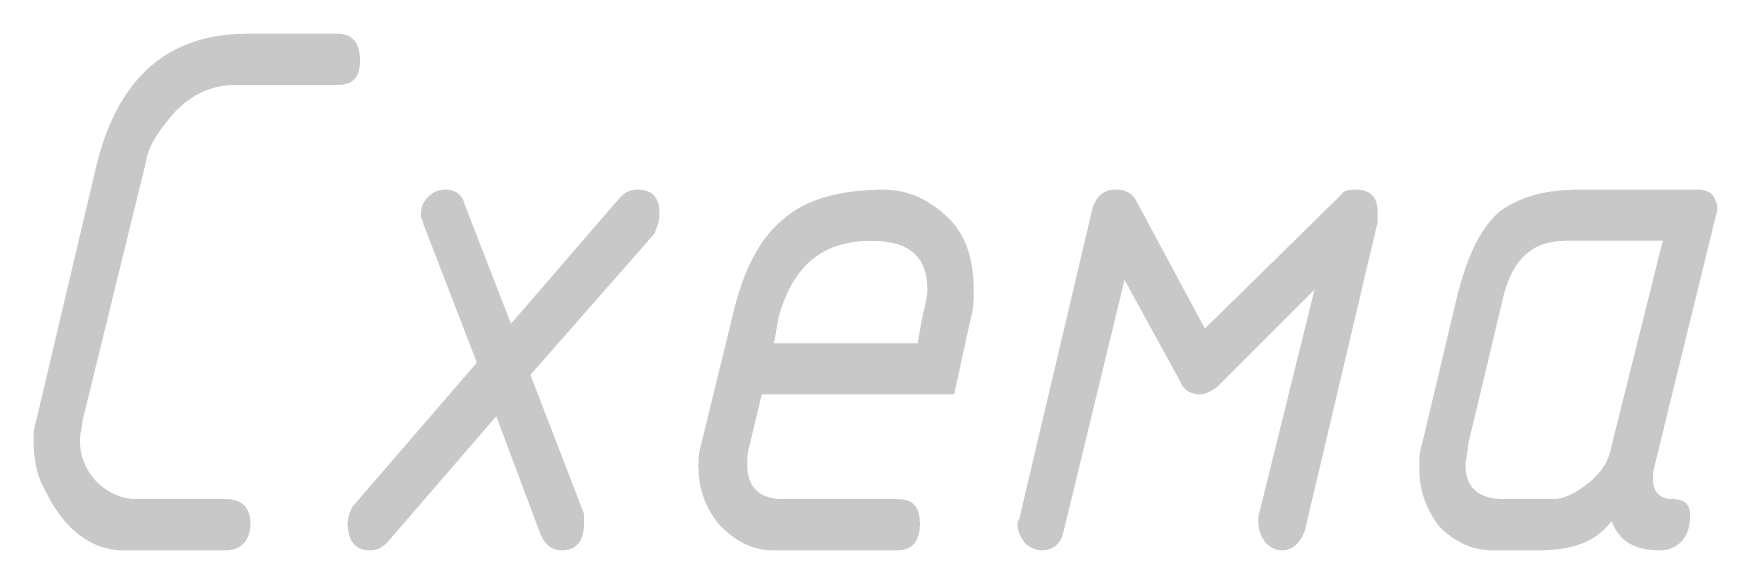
# Model space of a CAD drawing. Header units: millimetres. Extents: x 20 to 415, y 1 to 292.
# Drawn here: x 340.46 to 351.9, y 31.45 to 34.96 of the extents above; entities that cross this region are included whole.
import ezdxf

# ---------------------------------------------------------------- set-up
doc = ezdxf.new("R2010")
doc.units = ezdxf.units.MM
doc.header["$MEASUREMENT"] = 0
doc.layers.get('0').update_dxf_attribs({"linetype": 'CONTINUOUS'})

msp = doc.modelspace()

# ---------------------------------------------------------------- hatches: boundary and pattern name
at = {"true_color": 0x000007}
h = msp.add_hatch(color=0, dxfattribs=at)
h.paths.add_polyline_path([(341.765, 31.802), (341.765, 31.802), (341.777, 31.802), (341.789, 31.801), (341.8, 31.8), (341.812, 31.798), (341.822, 31.795), (341.833, 31.793), (341.842, 31.789), (341.852, 31.785), (341.861, 31.78), (341.869, 31.775), (341.877, 31.769), (341.885, 31.763), (341.892, 31.756), (341.898, 31.748), (341.904, 31.74), (341.909, 31.731), (341.914, 31.721), (341.918, 31.711), (341.922, 31.701), (341.925, 31.689), (341.927, 31.677), (341.929, 31.664), (341.93, 31.651), (341.93, 31.637), (341.93, 31.637), (341.93, 31.622), (341.929, 31.609), (341.927, 31.596), (341.925, 31.583), (341.922, 31.571), (341.918, 31.559), (341.914, 31.548), (341.909, 31.538), (341.904, 31.528), (341.898, 31.519), (341.892, 31.51), (341.885, 31.502), (341.877, 31.495), (341.869, 31.488), (341.861, 31.482), (341.852, 31.476), (341.842, 31.471), (341.833, 31.467), (341.822, 31.463), (341.812, 31.46), (341.8, 31.458), (341.789, 31.456), (341.777, 31.455), (341.765, 31.455), (341.07, 31.455), (341.07, 31.455), (341.043, 31.455), (341.017, 31.457), (340.991, 31.461), (340.965, 31.466), (340.94, 31.472), (340.915, 31.479), (340.89, 31.488), (340.866, 31.499), (340.843, 31.51), (340.819, 31.524), (340.797, 31.538), (340.774, 31.554), (340.752, 31.571), (340.73, 31.59), (340.709, 31.61), (340.689, 31.631), (340.668, 31.654), (340.649, 31.678), (340.629, 31.703), (340.611, 31.73), (340.592, 31.759), (340.574, 31.788), (340.557, 31.819), (340.54, 31.852), (340.54, 31.852), (340.532, 31.866), (340.525, 31.881), (340.518, 31.895), (340.511, 31.91), (340.505, 31.924), (340.499, 31.939), (340.494, 31.953), (340.489, 31.968), (340.485, 31.982), (340.481, 31.996), (340.477, 32.011), (340.474, 32.025), (340.471, 32.04), (340.469, 32.054), (340.466, 32.069), (340.464, 32.083), (340.463, 32.098), (340.461, 32.112), (340.46, 32.127), (340.459, 32.141), (340.458, 32.156), (340.458, 32.17), (340.458, 32.185), (340.458, 32.199), (340.458, 32.205), (340.458, 32.211), (340.458, 32.217), (340.458, 32.223), (340.458, 32.228), (340.458, 32.234), (340.458, 32.239), (340.458, 32.245), (340.458, 32.25), (340.459, 32.255), (340.459, 32.26), (340.46, 32.265), (340.46, 32.271), (340.461, 32.276), (340.462, 32.281), (340.463, 32.286), (340.463, 32.292), (340.465, 32.297), (340.466, 32.302), (340.467, 32.308), (340.469, 32.314), (340.47, 32.319), (340.472, 32.325), (340.474, 32.332), (340.888, 34.085), (340.888, 34.085), (340.907, 34.156), (340.929, 34.224), (340.952, 34.289), (340.978, 34.352), (341.005, 34.411), (341.034, 34.467), (341.065, 34.52), (341.099, 34.57), (341.134, 34.617), (341.171, 34.662), (341.21, 34.703), (341.252, 34.741), (341.295, 34.776), (341.341, 34.809), (341.388, 34.838), (341.438, 34.864), (341.49, 34.887), (341.544, 34.907), (341.6, 34.924), (341.658, 34.938), (341.719, 34.949), (341.782, 34.956), (341.847, 34.961), (341.914, 34.962), (341.914, 34.962), (342.526, 34.962), (342.526, 34.962), (342.538, 34.962), (342.55, 34.961), (342.561, 34.959), (342.571, 34.957), (342.581, 34.954), (342.591, 34.95), (342.6, 34.946), (342.609, 34.941), (342.617, 34.935), (342.624, 34.929), (342.631, 34.922), (342.638, 34.915), (342.644, 34.907), (342.649, 34.898), (342.654, 34.889), (342.658, 34.879), (342.662, 34.869), (342.666, 34.858), (342.668, 34.846), (342.671, 34.834), (342.672, 34.821), (342.674, 34.808), (342.675, 34.795), (342.675, 34.78), (342.675, 34.78), (342.675, 34.766), (342.674, 34.753), (342.672, 34.74), (342.671, 34.728), (342.668, 34.716), (342.666, 34.706), (342.662, 34.696), (342.658, 34.686), (342.654, 34.677), (342.649, 34.669), (342.644, 34.661), (342.638, 34.654), (342.631, 34.648), (342.624, 34.642), (342.617, 34.637), (342.609, 34.632), (342.6, 34.628), (342.591, 34.625), (342.581, 34.622), (342.571, 34.619), (342.561, 34.617), (342.55, 34.616), (342.538, 34.615), (342.526, 34.615), (341.831, 34.615), (341.831, 34.615), (341.808, 34.615), (341.786, 34.613), (341.764, 34.611), (341.741, 34.608), (341.72, 34.604), (341.698, 34.599), (341.676, 34.593), (341.655, 34.587), (341.634, 34.579), (341.613, 34.571), (341.593, 34.561), (341.572, 34.551), (341.552, 34.54), (341.533, 34.527), (341.513, 34.514), (341.494, 34.5), (341.475, 34.485), (341.456, 34.468), (341.438, 34.451), (341.42, 34.433), (341.402, 34.414), (341.385, 34.394), (341.368, 34.372), (341.351, 34.35), (341.351, 34.35), (341.343, 34.34), (341.335, 34.33), (341.327, 34.319), (341.319, 34.309), (341.312, 34.298), (341.305, 34.288), (341.298, 34.277), (341.291, 34.267), (341.285, 34.256), (341.278, 34.246), (341.272, 34.235), (341.266, 34.224), (341.261, 34.213), (341.255, 34.202), (341.25, 34.191), (341.246, 34.18), (341.241, 34.169), (341.237, 34.157), (341.233, 34.146), (341.23, 34.134), (341.226, 34.122), (341.224, 34.11), (341.221, 34.098), (341.219, 34.085), (340.789, 32.332), (340.789, 32.332), (340.788, 32.325), (340.788, 32.319), (340.788, 32.314), (340.787, 32.308), (340.787, 32.302), (340.786, 32.297), (340.785, 32.292), (340.784, 32.286), (340.783, 32.281), (340.782, 32.276), (340.781, 32.271), (340.78, 32.265), (340.779, 32.26), (340.778, 32.255), (340.777, 32.25), (340.776, 32.245), (340.775, 32.239), (340.775, 32.234), (340.774, 32.228), (340.773, 32.223), (340.773, 32.217), (340.772, 32.211), (340.772, 32.205), (340.772, 32.199), (340.772, 32.199), (340.772, 32.185), (340.773, 32.171), (340.774, 32.157), (340.776, 32.143), (340.778, 32.129), (340.781, 32.116), (340.784, 32.102), (340.787, 32.089), (340.791, 32.077), (340.795, 32.064), (340.8, 32.052), (340.805, 32.04), (340.81, 32.028), (340.816, 32.017), (340.822, 32.005), (340.828, 31.995), (340.835, 31.984), (340.842, 31.973), (340.849, 31.963), (340.856, 31.954), (340.864, 31.944), (340.872, 31.935), (340.88, 31.926), (340.888, 31.918), (340.896, 31.91), (340.905, 31.902), (340.914, 31.894), (340.924, 31.886), (340.933, 31.879), (340.943, 31.872), (340.953, 31.865), (340.964, 31.858), (340.974, 31.852), (340.985, 31.846), (340.996, 31.841), (341.008, 31.835), (341.019, 31.83), (341.031, 31.826), (341.043, 31.821), (341.055, 31.817), (341.067, 31.814), (341.079, 31.811), (341.091, 31.808), (341.103, 31.806), (341.115, 31.804), (341.128, 31.803), (341.14, 31.802), (341.153, 31.802)])
h.paths.add_polyline_path([(341.765, 31.802), (341.153, 31.802)])
h.paths.add_polyline_path([(343.833, 32.646), (344.197, 31.703), (344.197, 31.703), (344.197, 31.701), (344.197, 31.698), (344.197, 31.696), (344.197, 31.693), (344.197, 31.691), (344.197, 31.688), (344.197, 31.685), (344.197, 31.682), (344.197, 31.679), (344.197, 31.676), (344.197, 31.673), (344.197, 31.67), (344.197, 31.667), (344.197, 31.664), (344.197, 31.66), (344.197, 31.657), (344.197, 31.654), (344.197, 31.652), (344.197, 31.649), (344.197, 31.646), (344.197, 31.644), (344.197, 31.641), (344.197, 31.639), (344.197, 31.637), (344.197, 31.637), (344.197, 31.622), (344.196, 31.609), (344.195, 31.596), (344.193, 31.583), (344.191, 31.571), (344.188, 31.559), (344.184, 31.548), (344.181, 31.538), (344.176, 31.528), (344.171, 31.519), (344.166, 31.51), (344.16, 31.502), (344.153, 31.495), (344.146, 31.488), (344.139, 31.482), (344.131, 31.476), (344.122, 31.471), (344.113, 31.467), (344.104, 31.463), (344.094, 31.46), (344.083, 31.458), (344.072, 31.456), (344.06, 31.455), (344.048, 31.455), (344.04, 31.455), (344.032, 31.455), (344.024, 31.456), (344.016, 31.457), (344.009, 31.459), (344.002, 31.461), (343.994, 31.463), (343.987, 31.466), (343.981, 31.469), (343.974, 31.473), (343.968, 31.477), (343.961, 31.481), (343.955, 31.486), (343.949, 31.492), (343.943, 31.497), (343.938, 31.504), (343.932, 31.51), (343.927, 31.517), (343.922, 31.525), (343.917, 31.533), (343.912, 31.542), (343.908, 31.551), (343.903, 31.56), (343.899, 31.57), (343.601, 32.365), (342.857, 31.504), (342.857, 31.504), (342.853, 31.5), (342.849, 31.496), (342.844, 31.493), (342.84, 31.489), (342.836, 31.486), (342.832, 31.483), (342.827, 31.48), (342.823, 31.477), (342.819, 31.474), (342.814, 31.471), (342.81, 31.469), (342.805, 31.467), (342.8, 31.465), (342.796, 31.463), (342.791, 31.462), (342.786, 31.46), (342.781, 31.459), (342.775, 31.458), (342.77, 31.457), (342.765, 31.456), (342.759, 31.455), (342.753, 31.455), (342.747, 31.455), (342.741, 31.455), (342.741, 31.455), (342.729, 31.455), (342.717, 31.456), (342.706, 31.458), (342.696, 31.46), (342.685, 31.463), (342.676, 31.467), (342.667, 31.471), (342.658, 31.476), (342.65, 31.482), (342.643, 31.488), (342.636, 31.495), (342.629, 31.502), (342.623, 31.51), (342.618, 31.519), (342.613, 31.528), (342.609, 31.538), (342.605, 31.548), (342.601, 31.559), (342.599, 31.571), (342.596, 31.583), (342.594, 31.596), (342.593, 31.609), (342.592, 31.622), (342.592, 31.637), (342.592, 31.643), (342.592, 31.649), (342.593, 31.654), (342.593, 31.66), (342.594, 31.666), (342.595, 31.671), (342.596, 31.676), (342.597, 31.681), (342.598, 31.686), (342.6, 31.691), (342.601, 31.696), (342.602, 31.701), (342.604, 31.705), (342.606, 31.71), (342.607, 31.714), (342.609, 31.719), (342.611, 31.723), (342.613, 31.727), (342.615, 31.732), (342.617, 31.736), (342.619, 31.74), (342.621, 31.744), (342.623, 31.748), (342.625, 31.752), (343.469, 32.729), (343.105, 33.672), (343.105, 33.672), (343.105, 33.674), (343.105, 33.676), (343.104, 33.678), (343.104, 33.68), (343.103, 33.682), (343.102, 33.684), (343.102, 33.687), (343.101, 33.689), (343.1, 33.691), (343.099, 33.694), (343.098, 33.696), (343.097, 33.699), (343.096, 33.701), (343.095, 33.704), (343.094, 33.707), (343.093, 33.71), (343.092, 33.713), (343.091, 33.716), (343.09, 33.719), (343.09, 33.723), (343.089, 33.726), (343.089, 33.73), (343.089, 33.734), (343.088, 33.738), (343.088, 33.738), (343.089, 33.744), (343.089, 33.75), (343.089, 33.756), (343.09, 33.762), (343.091, 33.767), (343.092, 33.772), (343.093, 33.778), (343.094, 33.783), (343.095, 33.788), (343.097, 33.793), (343.099, 33.797), (343.101, 33.802), (343.103, 33.807), (343.105, 33.811), (343.108, 33.816), (343.111, 33.82), (343.113, 33.824), (343.116, 33.829), (343.12, 33.833), (343.123, 33.837), (343.126, 33.841), (343.13, 33.846), (343.134, 33.85), (343.138, 33.854), (343.142, 33.858), (343.146, 33.862), (343.151, 33.865), (343.155, 33.869), (343.159, 33.872), (343.163, 33.876), (343.167, 33.879), (343.172, 33.881), (343.176, 33.884), (343.181, 33.887), (343.185, 33.889), (343.19, 33.891), (343.195, 33.893), (343.199, 33.895), (343.204, 33.896), (343.209, 33.898), (343.214, 33.899), (343.22, 33.9), (343.225, 33.901), (343.23, 33.902), (343.236, 33.903), (343.242, 33.903), (343.248, 33.903), (343.254, 33.903), (343.254, 33.903), (343.262, 33.903), (343.27, 33.903), (343.278, 33.902), (343.286, 33.901), (343.293, 33.899), (343.3, 33.897), (343.307, 33.895), (343.314, 33.892), (343.321, 33.89), (343.327, 33.886), (343.333, 33.883), (343.339, 33.879), (343.344, 33.874), (343.35, 33.87), (343.355, 33.865), (343.359, 33.859), (343.364, 33.854), (343.368, 33.848), (343.372, 33.841), (343.375, 33.835), (343.379, 33.827), (343.381, 33.82), (343.384, 33.812), (343.386, 33.804), (343.386, 33.804), (343.701, 32.993), (344.445, 33.854), (344.445, 33.854), (344.449, 33.858), (344.454, 33.862), (344.458, 33.865), (344.462, 33.869), (344.466, 33.872), (344.47, 33.876), (344.475, 33.879), (344.479, 33.881), (344.483, 33.884), (344.488, 33.887), (344.492, 33.889), (344.497, 33.891), (344.502, 33.893), (344.506, 33.895), (344.511, 33.896), (344.516, 33.898), (344.521, 33.899), (344.527, 33.9), (344.532, 33.901), (344.538, 33.902), (344.543, 33.903), (344.549, 33.903), (344.555, 33.903), (344.561, 33.903), (344.561, 33.903), (344.573, 33.903), (344.585, 33.902), (344.596, 33.901), (344.607, 33.899), (344.617, 33.897), (344.626, 33.894), (344.635, 33.89), (344.644, 33.886), (344.652, 33.882), (344.659, 33.876), (344.666, 33.871), (344.673, 33.864), (344.679, 33.857), (344.684, 33.85), (344.689, 33.841), (344.693, 33.832), (344.697, 33.823), (344.701, 33.813), (344.704, 33.802), (344.706, 33.79), (344.708, 33.778), (344.709, 33.766), (344.71, 33.752), (344.71, 33.738), (344.71, 33.732), (344.71, 33.726), (344.709, 33.72), (344.709, 33.714), (344.708, 33.709), (344.707, 33.703), (344.706, 33.698), (344.705, 33.693), (344.704, 33.687), (344.703, 33.682), (344.701, 33.677), (344.7, 33.672), (344.698, 33.667), (344.696, 33.661), (344.695, 33.656), (344.693, 33.651), (344.691, 33.646), (344.689, 33.64), (344.687, 33.635), (344.685, 33.629), (344.683, 33.624), (344.681, 33.618), (344.679, 33.612), (344.677, 33.606), (343.833, 32.646), (344.677, 33.606)])
h.paths.add_polyline_path([(346.497, 33.043), (346.497, 33.043), (346.499, 33.051), (346.501, 33.06), (346.503, 33.068), (346.505, 33.076), (346.507, 33.084), (346.509, 33.092), (346.511, 33.101), (346.513, 33.109), (346.515, 33.117), (346.517, 33.125), (346.518, 33.132), (346.52, 33.14), (346.521, 33.148), (346.523, 33.156), (346.524, 33.163), (346.525, 33.171), (346.526, 33.178), (346.527, 33.185), (346.528, 33.192), (346.529, 33.199), (346.529, 33.206), (346.53, 33.212), (346.53, 33.219), (346.53, 33.225), (346.53, 33.225), (346.529, 33.253), (346.527, 33.28), (346.524, 33.306), (346.519, 33.33), (346.513, 33.353), (346.506, 33.374), (346.497, 33.395), (346.487, 33.414), (346.475, 33.432), (346.462, 33.448), (346.448, 33.463), (346.433, 33.477), (346.416, 33.49), (346.398, 33.502), (346.379, 33.512), (346.359, 33.522), (346.337, 33.53), (346.314, 33.537), (346.289, 33.543), (346.264, 33.548), (346.237, 33.551), (346.209, 33.554), (346.18, 33.555), (346.15, 33.556), (346.109, 33.555), (346.07, 33.553), (346.032, 33.548), (345.995, 33.542), (345.96, 33.534), (345.926, 33.525), (345.893, 33.513), (345.862, 33.5), (345.831, 33.485), (345.802, 33.469), (345.775, 33.45), (345.748, 33.43), (345.723, 33.408), (345.699, 33.384), (345.676, 33.358), (345.654, 33.33), (345.634, 33.301), (345.614, 33.27), (345.596, 33.237), (345.579, 33.202), (345.563, 33.165), (345.548, 33.126), (345.534, 33.086), (345.521, 33.043), (345.488, 32.861), (346.464, 32.861)])
h.paths.add_polyline_path([(346.497, 33.043), (346.464, 32.861)])
edge = h.paths.add_edge_path()
edge.add_line((346.828, 33.043), (346.712, 32.514))
edge.add_line((346.712, 32.514), (345.405, 32.514))
edge.add_line((345.405, 32.514), (345.322, 32.166))
edge.add_spline(control_points=[(345.322, 32.166), (345.306, 32.116), (345.306, 32.067), (345.306, 32.034), (345.306, 32.034), (345.306, 31.885), (345.388, 31.802), (345.554, 31.802)], knot_values=[0, 0, 0, 0, 0.125, 0.125, 0.125, 0.125, 1, 1, 1, 1], degree=3, periodic=0)
edge.add_line((345.554, 31.802), (346.332, 31.802))
edge.add_spline(control_points=[(346.332, 31.802), (346.431, 31.802), (346.48, 31.752), (346.48, 31.637), (346.48, 31.637), (346.48, 31.521), (346.431, 31.455), (346.332, 31.455)], knot_values=[0, 0, 0, 0, 0.125, 0.125, 0.125, 0.125, 1, 1, 1, 1], degree=3, periodic=0)
edge.add_line((346.332, 31.455), (345.471, 31.455))
edge.add_spline(control_points=[(345.471, 31.455), (345.339, 31.455), (345.223, 31.521), (345.124, 31.62), (345.124, 31.62), (345.024, 31.736), (344.975, 31.868), (344.975, 32.017), (344.975, 32.017), (344.975, 32.067), (344.975, 32.116), (344.991, 32.166)], knot_values=[0, 0, 0, 0, 0.083333, 0.083333, 0.083333, 0.083333, 0.166667, 0.166667, 0.166667, 0.166667, 1, 1, 1, 1], degree=3, periodic=0)
edge.add_line((344.991, 32.166), (345.206, 33.043))
edge.add_spline(control_points=[(345.206, 33.043), (345.273, 33.341), (345.388, 33.573), (345.554, 33.705), (345.554, 33.705), (345.703, 33.837), (345.934, 33.903), (346.232, 33.903), (346.232, 33.903), (346.398, 33.903), (346.547, 33.837), (346.679, 33.705), (346.679, 33.705), (346.795, 33.589), (346.845, 33.424), (346.845, 33.225), (346.845, 33.225), (346.845, 33.159), (346.845, 33.093), (346.828, 33.043)], knot_values=[0, 0, 0, 0, 0.05, 0.05, 0.05, 0.05, 0.1, 0.1, 0.1, 0.1, 0.15, 0.15, 0.15, 0.15, 0.2, 0.2, 0.2, 0.2, 1, 1, 1, 1], degree=3, periodic=0)
h.paths.add_polyline_path([(349.161, 33.225), (348.499, 32.563), (348.499, 32.563), (348.493, 32.559), (348.487, 32.555), (348.481, 32.552), (348.476, 32.548), (348.47, 32.545), (348.465, 32.541), (348.46, 32.538), (348.454, 32.536), (348.449, 32.533), (348.445, 32.53), (348.44, 32.528), (348.435, 32.526), (348.43, 32.524), (348.426, 32.522), (348.421, 32.521), (348.417, 32.519), (348.413, 32.518), (348.408, 32.517), (348.404, 32.516), (348.4, 32.515), (348.396, 32.514), (348.392, 32.514), (348.387, 32.514), (348.383, 32.514), (348.383, 32.514), (348.375, 32.514), (348.367, 32.514), (348.359, 32.515), (348.352, 32.516), (348.344, 32.518), (348.337, 32.52), (348.33, 32.522), (348.323, 32.524), (348.317, 32.527), (348.31, 32.53), (348.304, 32.533), (348.299, 32.536), (348.293, 32.54), (348.288, 32.544), (348.283, 32.548), (348.278, 32.553), (348.273, 32.558), (348.269, 32.562), (348.265, 32.568), (348.262, 32.573), (348.259, 32.578), (348.256, 32.584), (348.253, 32.59), (348.251, 32.596), (347.87, 33.291), (347.457, 31.587), (347.457, 31.587), (347.454, 31.577), (347.452, 31.567), (347.449, 31.558), (347.446, 31.548), (347.442, 31.54), (347.438, 31.531), (347.434, 31.523), (347.429, 31.516), (347.424, 31.509), (347.419, 31.502), (347.413, 31.496), (347.407, 31.49), (347.401, 31.484), (347.394, 31.479), (347.387, 31.475), (347.379, 31.471), (347.372, 31.467), (347.364, 31.464), (347.355, 31.461), (347.346, 31.459), (347.337, 31.457), (347.328, 31.456), (347.318, 31.455), (347.308, 31.455), (347.308, 31.455), (347.304, 31.455), (347.299, 31.455), (347.295, 31.455), (347.29, 31.456), (347.285, 31.457), (347.28, 31.458), (347.275, 31.459), (347.27, 31.46), (347.265, 31.462), (347.26, 31.463), (347.255, 31.465), (347.25, 31.467), (347.245, 31.469), (347.24, 31.471), (347.234, 31.474), (347.229, 31.477), (347.224, 31.48), (347.219, 31.483), (347.215, 31.486), (347.21, 31.489), (347.205, 31.493), (347.201, 31.496), (347.196, 31.5), (347.192, 31.504), (347.188, 31.51), (347.184, 31.516), (347.18, 31.522), (347.177, 31.528), (347.173, 31.533), (347.17, 31.539), (347.167, 31.544), (347.164, 31.55), (347.162, 31.555), (347.159, 31.56), (347.157, 31.565), (347.155, 31.57), (347.153, 31.576), (347.151, 31.581), (347.149, 31.586), (347.148, 31.591), (347.147, 31.597), (347.145, 31.602), (347.144, 31.607), (347.144, 31.613), (347.143, 31.619), (347.143, 31.625), (347.142, 31.63), (347.142, 31.637), (347.142, 31.637), (347.142, 31.639), (347.143, 31.641), (347.143, 31.643), (347.144, 31.645), (347.144, 31.647), (347.145, 31.649), (347.146, 31.651), (347.147, 31.653), (347.148, 31.655), (347.149, 31.657), (347.15, 31.659), (347.151, 31.661), (347.152, 31.664), (347.153, 31.666), (347.154, 31.668), (347.155, 31.67), (347.155, 31.672), (347.156, 31.674), (347.157, 31.676), (347.158, 31.678), (347.158, 31.68), (347.159, 31.682), (347.159, 31.684), (347.159, 31.686), (347.159, 31.686), (347.655, 33.788), (347.655, 33.788), (347.659, 33.798), (347.664, 33.807), (347.668, 33.816), (347.673, 33.825), (347.678, 33.833), (347.683, 33.841), (347.688, 33.848), (347.694, 33.854), (347.699, 33.861), (347.705, 33.866), (347.711, 33.872), (347.717, 33.877), (347.724, 33.881), (347.73, 33.885), (347.737, 33.889), (347.744, 33.892), (347.75, 33.895), (347.758, 33.897), (347.765, 33.899), (347.772, 33.901), (347.78, 33.902), (347.788, 33.903), (347.796, 33.903), (347.804, 33.903), (347.804, 33.903), (347.812, 33.903), (347.82, 33.903), (347.828, 33.903), (347.836, 33.902), (347.843, 33.901), (347.851, 33.9), (347.858, 33.898), (347.865, 33.897), (347.872, 33.895), (347.878, 33.892), (347.885, 33.89), (347.891, 33.887), (347.897, 33.884), (347.903, 33.88), (347.909, 33.876), (347.914, 33.872), (347.92, 33.867), (347.925, 33.862), (347.93, 33.856), (347.935, 33.85), (347.94, 33.843), (347.944, 33.836), (347.949, 33.829), (347.953, 33.821), (348.416, 32.96), (349.343, 33.87), (349.343, 33.87), (349.345, 33.874), (349.348, 33.878), (349.351, 33.881), (349.354, 33.884), (349.357, 33.887), (349.361, 33.89), (349.365, 33.892), (349.369, 33.894), (349.373, 33.895), (349.377, 33.897), (349.382, 33.898), (349.386, 33.899), (349.391, 33.9), (349.396, 33.901), (349.401, 33.902), (349.406, 33.902), (349.41, 33.903), (349.415, 33.903), (349.42, 33.903), (349.425, 33.903), (349.429, 33.903), (349.434, 33.903), (349.438, 33.903), (349.442, 33.903), (349.442, 33.903), (349.454, 33.903), (349.466, 33.902), (349.477, 33.901), (349.488, 33.899), (349.498, 33.897), (349.507, 33.894), (349.516, 33.89), (349.525, 33.886), (349.533, 33.882), (349.541, 33.876), (349.548, 33.871), (349.554, 33.864), (349.56, 33.857), (349.565, 33.85), (349.57, 33.841), (349.575, 33.832), (349.579, 33.823), (349.582, 33.813), (349.585, 33.802), (349.587, 33.79), (349.589, 33.778), (349.59, 33.766), (349.591, 33.752), (349.591, 33.738), (349.591, 33.736), (349.591, 33.734), (349.591, 33.732), (349.591, 33.73), (349.591, 33.728), (349.591, 33.726), (349.591, 33.724), (349.591, 33.721), (349.591, 33.719), (349.591, 33.717), (349.591, 33.715), (349.591, 33.713), (349.591, 33.711), (349.591, 33.709), (349.591, 33.707), (349.591, 33.705), (349.591, 33.703), (349.591, 33.701), (349.591, 33.699), (349.591, 33.697), (349.591, 33.695), (349.591, 33.692), (349.591, 33.69), (349.591, 33.688), (349.095, 31.587), (349.095, 31.587), (349.091, 31.577), (349.086, 31.567), (349.082, 31.558), (349.077, 31.548), (349.072, 31.54), (349.067, 31.531), (349.062, 31.523), (349.056, 31.516), (349.051, 31.509), (349.045, 31.502), (349.039, 31.496), (349.033, 31.49), (349.026, 31.484), (349.02, 31.479), (349.013, 31.475), (349.007, 31.471), (349, 31.467), (348.992, 31.464), (348.985, 31.461), (348.978, 31.459), (348.97, 31.457), (348.962, 31.456), (348.954, 31.455), (348.946, 31.455), (348.946, 31.455), (348.94, 31.455), (348.934, 31.455), (348.928, 31.455), (348.922, 31.456), (348.917, 31.457), (348.912, 31.458), (348.906, 31.459), (348.901, 31.46), (348.896, 31.462), (348.891, 31.463), (348.886, 31.465), (348.882, 31.467), (348.877, 31.469), (348.873, 31.471), (348.868, 31.474), (348.864, 31.477), (348.859, 31.48), (348.855, 31.483), (348.851, 31.486), (348.847, 31.489), (348.843, 31.493), (348.838, 31.496), (348.834, 31.5), (348.83, 31.504), (348.826, 31.51), (348.822, 31.516), (348.818, 31.522), (348.815, 31.528), (348.812, 31.533), (348.808, 31.539), (348.805, 31.544), (348.802, 31.55), (348.8, 31.555), (348.797, 31.56), (348.795, 31.565), (348.793, 31.57), (348.791, 31.576), (348.789, 31.581), (348.787, 31.586), (348.786, 31.591), (348.785, 31.597), (348.784, 31.602), (348.783, 31.607), (348.782, 31.613), (348.781, 31.619), (348.781, 31.625), (348.781, 31.63), (348.78, 31.637), (348.78, 31.637), (348.78, 31.639), (348.78, 31.641), (348.78, 31.643), (348.78, 31.645), (348.78, 31.647), (348.78, 31.649), (348.78, 31.651), (348.78, 31.653), (348.78, 31.655), (348.78, 31.657), (348.78, 31.659), (348.78, 31.661), (348.78, 31.664), (348.78, 31.666), (348.78, 31.668), (348.78, 31.67), (348.78, 31.672), (348.78, 31.674), (348.78, 31.676), (348.78, 31.678), (348.78, 31.68), (348.78, 31.682), (348.78, 31.684), (348.78, 31.686), (348.78, 31.686), (349.161, 33.225), (348.78, 31.686)])
edge = h.paths.add_edge_path()
edge.add_line((350.452, 31.802), (350.783, 31.802))
edge.add_spline(control_points=[(350.783, 31.802), (350.865, 31.802), (350.948, 31.852), (351.031, 31.918), (351.031, 31.918), (351.113, 31.984), (351.163, 32.067), (351.18, 32.166)], knot_values=[0, 0, 0, 0, 0.125, 0.125, 0.125, 0.125, 1, 1, 1, 1], degree=3, periodic=0)
edge.add_line((351.18, 32.166), (351.527, 33.556))
edge.add_line((351.527, 33.556), (350.865, 33.556))
edge.add_spline(control_points=[(350.865, 33.556), (350.65, 33.556), (350.518, 33.44), (350.452, 33.209)], knot_values=[0, 0, 0, 0, 1, 1, 1, 1], degree=3, periodic=0)
edge.add_line((350.452, 33.209), (350.203, 32.166))
edge.add_spline(control_points=[(350.203, 32.166), (350.203, 32.116), (350.187, 32.067), (350.187, 32.034), (350.187, 32.034), (350.187, 31.885), (350.27, 31.802), (350.452, 31.802)], knot_values=[0, 0, 0, 0, 0.125, 0.125, 0.125, 0.125, 1, 1, 1, 1], degree=3, periodic=0)
h.paths.add_polyline_path([(350.369, 31.455), (350.369, 31.455), (350.35, 31.455), (350.332, 31.456), (350.315, 31.458), (350.297, 31.46), (350.28, 31.463), (350.263, 31.466), (350.247, 31.471), (350.23, 31.475), (350.214, 31.481), (350.199, 31.487), (350.183, 31.493), (350.168, 31.5), (350.153, 31.508), (350.139, 31.516), (350.124, 31.524), (350.11, 31.533), (350.096, 31.542), (350.083, 31.552), (350.069, 31.563), (350.056, 31.573), (350.043, 31.584), (350.03, 31.596), (350.017, 31.608), (350.005, 31.62), (350.005, 31.62), (349.995, 31.635), (349.985, 31.649), (349.975, 31.664), (349.966, 31.678), (349.958, 31.693), (349.949, 31.708), (349.941, 31.723), (349.934, 31.738), (349.927, 31.753), (349.92, 31.768), (349.914, 31.784), (349.908, 31.8), (349.902, 31.816), (349.897, 31.833), (349.893, 31.849), (349.888, 31.866), (349.885, 31.884), (349.882, 31.902), (349.879, 31.92), (349.877, 31.938), (349.875, 31.957), (349.874, 31.977), (349.873, 31.997), (349.872, 32.017), (349.872, 32.023), (349.872, 32.03), (349.873, 32.036), (349.873, 32.042), (349.873, 32.048), (349.873, 32.054), (349.873, 32.061), (349.873, 32.067), (349.873, 32.073), (349.874, 32.079), (349.874, 32.085), (349.875, 32.092), (349.875, 32.098), (349.876, 32.104), (349.877, 32.11), (349.877, 32.116), (349.878, 32.123), (349.879, 32.129), (349.881, 32.135), (349.882, 32.141), (349.884, 32.147), (349.885, 32.154), (349.887, 32.16), (349.889, 32.166), (350.137, 33.209), (350.137, 33.209), (350.146, 33.239), (350.154, 33.269), (350.163, 33.298), (350.172, 33.327), (350.181, 33.355), (350.19, 33.382), (350.2, 33.409), (350.21, 33.435), (350.22, 33.46), (350.231, 33.484), (350.242, 33.508), (350.253, 33.531), (350.265, 33.554), (350.277, 33.575), (350.289, 33.596), (350.301, 33.617), (350.315, 33.636), (350.328, 33.655), (350.342, 33.674), (350.356, 33.691), (350.371, 33.708), (350.386, 33.724), (350.402, 33.74), (350.419, 33.755), (350.419, 33.755), (350.435, 33.767), (350.453, 33.778), (350.47, 33.789), (350.489, 33.8), (350.508, 33.81), (350.527, 33.82), (350.547, 33.829), (350.567, 33.837), (350.587, 33.845), (350.609, 33.853), (350.63, 33.86), (350.652, 33.866), (350.675, 33.872), (350.698, 33.878), (350.721, 33.883), (350.745, 33.887), (350.769, 33.891), (350.793, 33.894), (350.818, 33.897), (350.843, 33.899), (350.869, 33.901), (350.895, 33.902), (350.921, 33.903), (350.948, 33.903), (351.775, 33.903), (351.775, 33.903), (351.78, 33.903), (351.784, 33.903), (351.788, 33.903), (351.793, 33.902), (351.798, 33.901), (351.802, 33.9), (351.807, 33.899), (351.812, 33.898), (351.817, 33.896), (351.822, 33.895), (351.826, 33.893), (351.831, 33.891), (351.836, 33.889), (351.84, 33.887), (351.845, 33.884), (351.849, 33.881), (351.853, 33.879), (351.857, 33.876), (351.86, 33.872), (351.864, 33.869), (351.867, 33.865), (351.87, 33.862), (351.872, 33.858), (351.875, 33.854), (351.875, 33.854), (351.877, 33.85), (351.879, 33.846), (351.881, 33.841), (351.883, 33.837), (351.885, 33.833), (351.886, 33.829), (351.888, 33.824), (351.89, 33.82), (351.891, 33.816), (351.893, 33.811), (351.894, 33.807), (351.895, 33.802), (351.896, 33.797), (351.897, 33.793), (351.898, 33.788), (351.898, 33.783), (351.898, 33.778), (351.898, 33.772), (351.897, 33.767), (351.897, 33.762), (351.896, 33.756), (351.895, 33.75), (351.893, 33.744), (351.891, 33.738), (351.461, 31.984), (351.461, 31.984), (351.461, 31.982), (351.461, 31.98), (351.461, 31.978), (351.461, 31.976), (351.461, 31.974), (351.461, 31.972), (351.461, 31.97), (351.461, 31.968), (351.461, 31.965), (351.461, 31.963), (351.461, 31.961), (351.461, 31.959), (351.461, 31.957), (351.461, 31.955), (351.461, 31.953), (351.461, 31.951), (351.461, 31.949), (351.461, 31.947), (351.461, 31.945), (351.461, 31.943), (351.461, 31.941), (351.461, 31.939), (351.461, 31.937), (351.461, 31.934), (351.461, 31.934), (351.461, 31.924), (351.462, 31.914), (351.463, 31.905), (351.465, 31.896), (351.467, 31.887), (351.47, 31.879), (351.473, 31.871), (351.477, 31.863), (351.481, 31.856), (351.486, 31.849), (351.491, 31.843), (351.496, 31.837), (351.502, 31.832), (351.508, 31.827), (351.515, 31.822), (351.522, 31.818), (351.53, 31.814), (351.538, 31.811), (351.546, 31.808), (351.555, 31.806), (351.564, 31.804), (351.573, 31.803), (351.583, 31.802), (351.593, 31.802), (351.605, 31.802), (351.617, 31.801), (351.627, 31.8), (351.638, 31.798), (351.647, 31.795), (351.656, 31.793), (351.664, 31.789), (351.671, 31.785), (351.678, 31.78), (351.684, 31.775), (351.69, 31.769), (351.695, 31.763), (351.699, 31.756), (351.703, 31.748), (351.706, 31.74), (351.709, 31.731), (351.711, 31.721), (351.712, 31.711), (351.713, 31.701), (351.713, 31.689), (351.713, 31.677), (351.712, 31.664), (351.711, 31.651), (351.709, 31.637), (351.707, 31.622), (351.704, 31.609), (351.7, 31.596), (351.696, 31.583), (351.691, 31.571), (351.685, 31.559), (351.679, 31.548), (351.672, 31.538), (351.665, 31.528), (351.658, 31.519), (351.649, 31.51), (351.641, 31.502), (351.632, 31.495), (351.622, 31.488), (351.613, 31.482), (351.602, 31.476), (351.592, 31.471), (351.581, 31.467), (351.57, 31.463), (351.559, 31.46), (351.547, 31.458), (351.535, 31.456), (351.523, 31.455), (351.511, 31.455), (351.488, 31.455), (351.467, 31.456), (351.446, 31.458), (351.426, 31.46), (351.407, 31.463), (351.389, 31.467), (351.372, 31.471), (351.355, 31.477), (351.339, 31.483), (351.324, 31.489), (351.309, 31.496), (351.295, 31.504), (351.282, 31.513), (351.27, 31.522), (351.258, 31.532), (351.247, 31.543), (351.237, 31.554), (351.227, 31.566), (351.217, 31.579), (351.209, 31.592), (351.201, 31.607), (351.193, 31.621), (351.186, 31.637), (351.18, 31.653), (351.167, 31.637), (351.154, 31.621), (351.14, 31.607), (351.126, 31.592), (351.111, 31.579), (351.095, 31.566), (351.079, 31.554), (351.062, 31.543), (351.044, 31.532), (351.026, 31.522), (351.007, 31.513), (350.987, 31.504), (350.967, 31.496), (350.945, 31.489), (350.923, 31.483), (350.9, 31.477), (350.876, 31.471), (350.852, 31.467), (350.826, 31.463), (350.799, 31.46), (350.772, 31.458), (350.743, 31.456), (350.714, 31.455), (350.683, 31.455), (350.683, 31.455)])
h.paths.add_polyline_path([(350.369, 31.455), (350.683, 31.455)])

doc.saveas('drawing.dxf')
